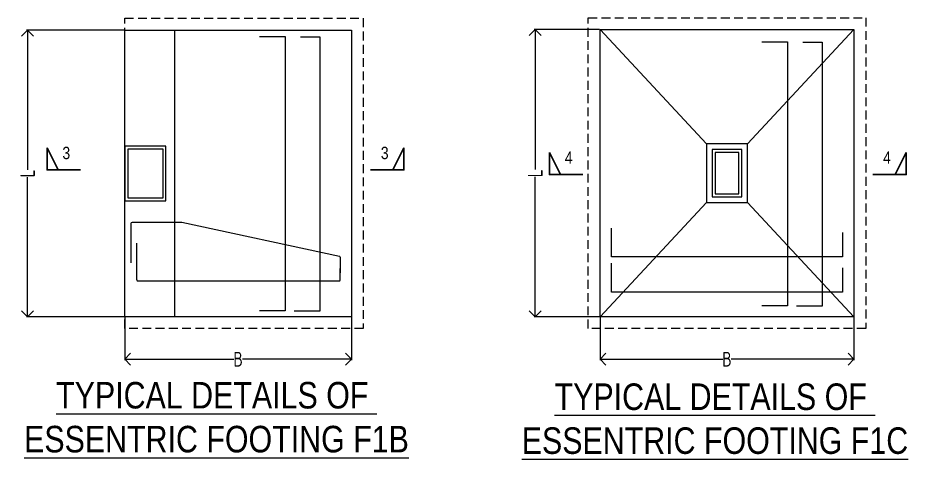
# Model space of a CAD drawing. Header units: millimetres. Extents: x 3470347 to 5996549, y -3470518 to 17149644.
# Drawn here: x 4391670 to 4406779, y 7067674 to 7075161 of the extents above; entities that cross this region are included whole.
import ezdxf
from ezdxf.enums import TextEntityAlignment as Align

# ---------------------------------------------------------------- set-up
doc = ezdxf.new("R2010")
doc.units = ezdxf.units.MM
doc.header["$MEASUREMENT"] = 0
doc.header["$PDMODE"] = 35
doc.header["$PDSIZE"] = -5
doc.linetypes.add('DASHED2', pattern=[0.375, 0.25, -0.125])
doc.layers.get('0').update_dxf_attribs({"linetype": 'CONTINUOUS', "lineweight": 25})
doc.layers.get('DEFPOINTS').update_dxf_attribs({"linetype": 'CONTINUOUS', "lineweight": 25})
for name, color, linetype, lineweight in [('BLOCK', 7, 'CONTINUOUS', 30), ('L4', 4, 'CONTINUOUS', 30), ('PV_TEXT_ROMANS', 7, 'CONTINUOUS', 0), ('rDIMension', 1, 'CONTINUOUS', 18), ('rRCC 1', 3, 'CONTINUOUS', 25), ('rRCC 2', 40, 'CONTINUOUS', 15), ('TEXT6', 6, 'CONTINUOUS', 50)]:
    doc.layers.add(name, color=color, linetype=linetype, lineweight=lineweight)
doc.styles.add('DIM', font='geniso.shx', dxfattribs={"width": 0.85})
doc.styles.add('J.P', font='ARIALN.TTF')
doc.styles.add('ROMANS', font='', dxfattribs={"width": 0.8})
doc.styles.get('ROMANS').set_extended_font_data('AR CENA')
doc.dimstyles.new('ST-50', dxfattribs={"dimscale": 100, "dimtxt": 2.5, "dimasz": 2, "dimexe": 0.18, "dimexo": 0.0625, "dimgap": 0.2, "dimtad": 0, "dimdec": 0, "dimlfac": 0.5, "dimzin": 0, "dimdsep": 46, "dimtxsty": 'DIM', "dimblk": 'OPEN90', "dimcen": 0.09, "dimclrd": 256, "dimclrt": 7, "dimadec": 0, "dimazin": 0, "dimtfac": 1, "dimtdec": 0, "dimtofl": 0, "dimtmove": 0, "dimatfit": 3, "dimldrblk": 'OPEN90', "dimfxl": 1, "dimtolj": 1, "dimtzin": 0, "dimlwd": -1, "dimarcsym": 0})

# ---------------------------------------------------------------- blocks, each defined once
blk = doc.blocks.new('_Open90')
at = {"color": 0, "linetype": 'ByBlock', "lineweight": -2}
for p, q in [((0, 0), (-1, 0)), ((-0.5, 0.5), (0, 0)), ((0, 0), (-0.5, -0.5))]:
    blk.add_line(p, q, dxfattribs=at)
blk = doc.blocks.new('*D261')
at = {"layer": 'DEFPOINTS', "color": 0}
for p in [(4393484.447796123, 7074952.935818823), (4391833.777037652, 7070091.009479161), (4393484.447796123, 7070091.009479161)]:
    blk.add_point(p, dxfattribs=at)
at = {"layer": 'rDIMension', "color": 0, "lineweight": -2}
for p, q in [((4393478.197796123, 7074952.935818823), (4391815.777037652, 7074952.935818823)), ((4393478.197796123, 7070091.009479161), (4391815.777037652, 7070091.009479161))]:
    blk.add_line(p, q, dxfattribs=at)
at = {"layer": 'rDIMension'}
for p, q in [((4391833.777037652, 7074752.935818823), (4391833.777037652, 7072584.472648991)), ((4391833.777037652, 7070291.009479161), (4391833.777037652, 7072459.472648991))]:
    blk.add_line(p, q, dxfattribs=at)
at = {"layer": 'rDIMension', "xscale": 200, "yscale": 200, "zscale": 200}
for p, rotation in [((4391833.777037652, 7074952.935818823), 90), ((4391833.777037652, 7070091.009479161), 270)]:
    blk.add_blockref('_Open90', p, dxfattribs=dict(at, rotation=rotation))
at = {"layer": 'rDIMension', "color": 7, "insert": (4391833.777037652, 7072521.972648992), "char_height": 250, "attachment_point": 5, "rotation": 90, "style": 'DIM'}
blk.add_mtext('\\A1;L', dxfattribs=at)
blk = doc.blocks.new('*D262')
at = {"layer": 'DEFPOINTS', "color": 0}
for p in [(4393484.447796123, 7070091.009479161), (4397332.958364794, 7070091.009479161), (4397332.958364794, 7069369.922167741)]:
    blk.add_point(p, dxfattribs=at)
at = {"layer": 'rDIMension', "color": 0, "lineweight": -2}
for p, q in [((4393484.447796123, 7070084.759479161), (4393484.447796123, 7069351.922167741)), ((4397332.958364794, 7070084.759479161), (4397332.958364794, 7069351.922167741))]:
    blk.add_line(p, q, dxfattribs=at)
at = {"layer": 'rDIMension'}
for p, q in [((4393684.447796123, 7069369.922167741), (4395335.578080459, 7069369.922167741)), ((4397132.958364794, 7069369.922167741), (4395481.828080459, 7069369.922167741))]:
    blk.add_line(p, q, dxfattribs=at)
at = {"layer": 'rDIMension', "xscale": 200, "yscale": 200, "zscale": 200, "rotation": 180}
blk.add_blockref('_Open90', (4393484.447796123, 7069369.922167741), dxfattribs=at)
at = {"layer": 'rDIMension', "xscale": 200, "yscale": 200, "zscale": 200}
blk.add_blockref('_Open90', (4397332.958364794, 7069369.922167741), dxfattribs=at)
at = {"layer": 'rDIMension', "color": 7, "insert": (4395408.703080459, 7069369.922167741), "char_height": 250, "attachment_point": 5, "style": 'DIM'}
blk.add_mtext('\\A1;B', dxfattribs=at)
blk = doc.blocks.new('SMH-1')
at = {"layer": 'L4'}
for points in [[(0, 0), (814.6229330631322, 0), (814.6229330631322, 534.8206034718023)], [(814.6229330631322, 534.8206034718023), (546.0281598753063, 0)]]:
    blk.add_lwpolyline(points, dxfattribs=at)
at = {"layer": 'TEXT6', "style": 'ROMANS', "width": 0.85}
blk.add_attdef('SEC', text='', height=300, dxfattribs=at).set_placement((346.3707409001945, 410.1505165286653), align=Align.MIDDLE_CENTER)
blk = doc.blocks.new('*D276')
at = {"layer": 'DEFPOINTS', "color": 0}
for p in [(4401549.680182946, 7074961.495194202), (4400449.341951077, 7070091.009479161), (4401549.680182946, 7070091.009479161)]:
    blk.add_point(p, dxfattribs=at)
at = {"layer": 'rDIMension', "color": 0, "lineweight": -2}
for p, q in [((4401543.430182946, 7074961.495194202), (4400431.341951077, 7074961.495194202)), ((4401543.430182946, 7070091.009479161), (4400431.341951077, 7070091.009479161))]:
    blk.add_line(p, q, dxfattribs=at)
at = {"layer": 'rDIMension'}
for p, q in [((4400449.341951077, 7074761.495194202), (4400449.341951077, 7072588.752336681)), ((4400449.341951077, 7070291.009479161), (4400449.341951077, 7072463.752336681))]:
    blk.add_line(p, q, dxfattribs=at)
at = {"layer": 'rDIMension', "xscale": 200, "yscale": 200, "zscale": 200}
for p, rotation in [((4400449.341951077, 7074961.495194202), 90), ((4400449.341951077, 7070091.009479161), 270)]:
    blk.add_blockref('_Open90', p, dxfattribs=dict(at, rotation=rotation))
at = {"layer": 'rDIMension', "color": 7, "insert": (4400449.341951077, 7072526.252336682), "char_height": 250, "attachment_point": 5, "rotation": 90, "style": 'DIM'}
blk.add_mtext('\\A1;L', dxfattribs=at)
blk = doc.blocks.new('*D277')
at = {"layer": 'DEFPOINTS', "color": 0}
for p in [(4401549.680182946, 7070091.009479161), (4405858.190751615, 7070091.009479161), (4405858.190751615, 7069369.922167741)]:
    blk.add_point(p, dxfattribs=at)
at = {"layer": 'rDIMension', "color": 0, "lineweight": -2}
for p, q in [((4401549.680182946, 7070084.759479161), (4401549.680182946, 7069351.922167741)), ((4405858.190751615, 7070084.759479161), (4405858.190751615, 7069351.922167741))]:
    blk.add_line(p, q, dxfattribs=at)
at = {"layer": 'rDIMension'}
for p, q in [((4401749.680182946, 7069369.922167741), (4403630.81046728, 7069369.922167741)), ((4405658.190751615, 7069369.922167741), (4403777.06046728, 7069369.922167741))]:
    blk.add_line(p, q, dxfattribs=at)
at = {"layer": 'rDIMension', "xscale": 200, "yscale": 200, "zscale": 200, "rotation": 180}
blk.add_blockref('_Open90', (4401549.680182946, 7069369.922167741), dxfattribs=at)
at = {"layer": 'rDIMension', "xscale": 200, "yscale": 200, "zscale": 200}
blk.add_blockref('_Open90', (4405858.190751615, 7069369.922167741), dxfattribs=at)
at = {"layer": 'rDIMension', "color": 7, "insert": (4403703.93546728, 7069369.922167741), "char_height": 250, "attachment_point": 5, "style": 'DIM'}
blk.add_mtext('\\A1;B', dxfattribs=at)

msp = doc.modelspace()

# ---------------------------------------------------------------- linework, layer by layer
at = {"color": 1, "linetype": 'ByBlock'}
for p, q in [((4403353.935467281, 7073026.252336681), (4401549.680182946, 7074961.495194202)), ((4404053.935467281, 7073026.252336681), (4405858.190751617, 7074961.495194202)), ((4403353.935467281, 7072026.252336681), (4401549.680182946, 7070091.009479161)), ((4404053.935467281, 7072026.252336681), (4405858.190751615, 7070091.009479161))]:
    msp.add_line(p, q, dxfattribs=at)
at = {"linetype": 'DASHED2', "ltscale": 600}
for points in [[(4393484.447796123, 7069891.009479161), (4393484.447796123, 7075152.935818823), (4397532.958364794, 7075152.935818823), (4397532.958364794, 7069891.009479161)], [(4401349.680182946, 7069891.009479161), (4401349.680182946, 7075161.495194202), (4406058.190751617, 7075161.495194202), (4406058.190751617, 7069891.009479161)]]:
    msp.add_lwpolyline(points, close=True, dxfattribs=at)
at = {"color": 1, "linetype": 'ByBlock'}
for points in [[(4393484.447796123, 7070091.009479161), (4393484.447796123, 7074952.935818823), (4397332.958364794, 7074952.935818823), (4397332.958364794, 7070091.009479161)], [(4401549.680182946, 7070091.009479161), (4401549.680182946, 7074961.495194202), (4405858.190751617, 7074961.495194202), (4405858.190751617, 7070091.009479161)], [(4404053.935467281, 7073026.252336681), (4403353.935467281, 7073026.252336681), (4403353.935467281, 7072026.252336681), (4404053.935467281, 7072026.252336681)]]:
    msp.add_lwpolyline(points, close=True, dxfattribs=at)
msp.add_lwpolyline([(4394333.393654819, 7070091.009479161), (4394333.393654819, 7074952.935818823)], dxfattribs=at)
at = {"color": 3, "linetype": 'ByBlock'}
for points in [[(4394184.447796119, 7072984.472648993), (4393484.447796119, 7072984.472648993), (4393484.447796127, 7072059.472648991), (4394184.447796127, 7072059.472648991)], [(4403953.935467281, 7072926.252336681), (4403453.935467281, 7072926.252336681), (4403453.935467281, 7072126.252336681), (4403953.935467281, 7072126.252336681)]]:
    msp.add_lwpolyline(points, close=True, dxfattribs=at)
at = {"color": 2, "linetype": 'ByBlock'}
for points in [[(4394134.447796119, 7072934.472648993), (4393534.447796119, 7072934.472648993), (4393534.447796127, 7072109.472648991), (4394134.447796127, 7072109.472648991)], [(4403903.935467281, 7072876.252336681), (4403503.935467281, 7072876.252336681), (4403503.935467281, 7072176.252336681), (4403903.935467281, 7072176.252336681)]]:
    msp.add_lwpolyline(points, close=True, dxfattribs=at)
at = {"layer": 'rRCC 1', "color": 2}
for points in [[(4395770.59881275, 7074841.945691608), (4396206.778672216, 7074841.945691608), (4396206.778672216, 7070191.704588803), (4395770.59881275, 7070191.704588803)], [(4396467.931678912, 7074836.37921126), (4396794.99685896, 7074836.37921126), (4396794.99685896, 7070186.138108456), (4396358.816999493, 7070186.138108456)], [(4404295.831199571, 7074751.852395027), (4404732.011059037, 7074751.852395027), (4404732.011059037, 7070273.407088613), (4404295.831199571, 7070273.407088613)], [(4404993.164065733, 7074746.285914679), (4405320.229245781, 7074746.285914679), (4405320.229245781, 7070267.840608265), (4404884.049386314, 7070267.840608265)], [(4405665.278534773, 7071517.138504935), (4405665.278534773, 7071105.30474456), (4401745.324526197, 7071105.30474456), (4401745.324526197, 7071594.667711152)], [(4405665.278534773, 7070919.960415466), (4405665.278534773, 7070508.126655091), (4401745.324526197, 7070508.126655091), (4401745.324526197, 7070997.489621682)]]:
    msp.add_lwpolyline(points, dxfattribs=at)
at = {"layer": 'rRCC 2'}
msp.add_lwpolyline([(4393595.232022054, 7071006.960033423), (4393595.232022054, 7071677.890258561, -0.4142135623443229), (4393614.193287328, 7071696.851523834), (4394448.095244359, 7071696.851523834, -0.06921653228741868), (4394453.270121673, 7071696.13170109), (4397126.441161417, 7071116.511651593, -0.335381499519169), (4397140.227549379, 7071098.270209062), (4397140.227549379, 7070833.969396858)], format="xyb", dxfattribs=at)
for points in [[(4393689.762221731, 7070715.552303774), (4393689.762221731, 7071336.43545056)], [(4397140.227549379, 7070715.552303773), (4397140.227549379, 7070906.851523834)], [(4393708.46300167, 7070696.851523835), (4397121.52676944, 7070696.851523834)]]:
    msp.add_lwpolyline(points, dxfattribs=at)
for centre, start, end in [((4393708.46300167, 7070715.552303774), 180, 270), ((4397121.52676944, 7070715.552303773), 270, 0)]:
    msp.add_arc(centre, 18.70077993899758, start, end, dxfattribs=at)

# ---------------------------------------------------------------- block references
at = {"layer": 'BLOCK'}
ref = msp.add_blockref('SMH-1', (4392734.437314894, 7072582.348054691), dxfattribs=dict(at, xscale=-0.6985281548173935, yscale=0.6985281548173935, zscale=0.6985281548173935))
ref.add_attrib('SEC', '3', dxfattribs={"layer": 'TEXT6', "height": 209.558446445218, "style": 'ROMANS', "width": 0.85}).set_placement((4392492.48760037, 7072868.8497382), align=Align.MIDDLE_CENTER)
at = {"layer": 'BLOCK', "xscale": 0.6985281548173935, "yscale": 0.6985281548173935, "zscale": 0.6985281548173935}
for p, values in [((4397653.946258688, 7072582.348054691), {'SEC': '3'}), ((4406177.600761076, 7072502.728520037), {'SEC': '4'})]:
    msp.add_blockref('SMH-1', p, dxfattribs=at).add_auto_attribs(values)
at = {"layer": 'BLOCK'}
ref = msp.add_blockref('SMH-1', (4401259.669701715, 7072502.728520037), dxfattribs=dict(at, xscale=-0.6985281548173935, yscale=0.6985281548173935, zscale=0.6985281548173935))
ref.add_attrib('SEC', '4', dxfattribs={"layer": 'TEXT6', "height": 209.558446445218, "style": 'ROMANS', "width": 0.85}).set_placement((4401017.719987192, 7072789.230203546), align=Align.MIDDLE_CENTER)

# ---------------------------------------------------------------- texts
at = {"layer": 'PV_TEXT_ROMANS', "style": 'J.P'}
for s, p in [('%%UTYPICAL DETAILS OF ', (4395041.336740641, 7068759.519561235)), ('%%UTYPICAL DETAILS OF ', (4403500.091963709, 7068734.085669246)), ('%%UESSENTRIC FOOTING F1B', (4395041.336740641, 7068014.703663087)), ('%%UESSENTRIC FOOTING F1C', (4403500.091963709, 7067989.269771097))]:
    msp.add_text(s, height=450, rotation=359.9999999999999, dxfattribs=at).set_placement(p, align=Align.MIDDLE)

# ---------------------------------------------------------------- dimensions: what is measured, and where the dimension line sits
at = {"layer": 'rDIMension'}
for base, p1, p2, override, picture, middle in [((4391833.777037652, 7070091.009479161), (4393484.447796123, 7074952.935818823), (4393484.447796123, 7070091.009479161), {"dimtxsty": 'DIM'}, '*D261', (4391833.777037652, 7072521.972648992)), ((4400449.341951077, 7070091.009479161), (4401549.680182946, 7074961.495194202), (4401549.680182946, 7070091.009479161), {"dimblk": 'Open90'}, '*D276', (4400449.341951077, 7072526.252336682))]:
    dim = msp.add_linear_dim(base=base, p1=p1, p2=p2, angle=90, text='L', dimstyle='ST-50', override=override, dxfattribs=at)
    dim.commit()
    dim.dimension.update_dxf_attribs({"geometry": picture, "text_midpoint": middle})
for base, p1, p2, override, picture, middle in [((4397332.958364794, 7069369.922167741), (4393484.447796123, 7070091.009479161), (4397332.958364794, 7070091.009479161), {"dimtxsty": 'DIM'}, '*D262', (4395408.703080459, 7069369.922167741)), ((4405858.190751615, 7069369.922167741), (4401549.680182946, 7070091.009479161), (4405858.190751615, 7070091.009479161), {"dimblk": 'Open90'}, '*D277', (4403703.93546728, 7069369.922167741))]:
    dim = msp.add_linear_dim(base=base, p1=p1, p2=p2, text='B', dimstyle='ST-50', override=override, dxfattribs=at)
    dim.commit()
    dim.dimension.update_dxf_attribs({"geometry": picture, "text_midpoint": middle})

doc.saveas('drawing.dxf')
